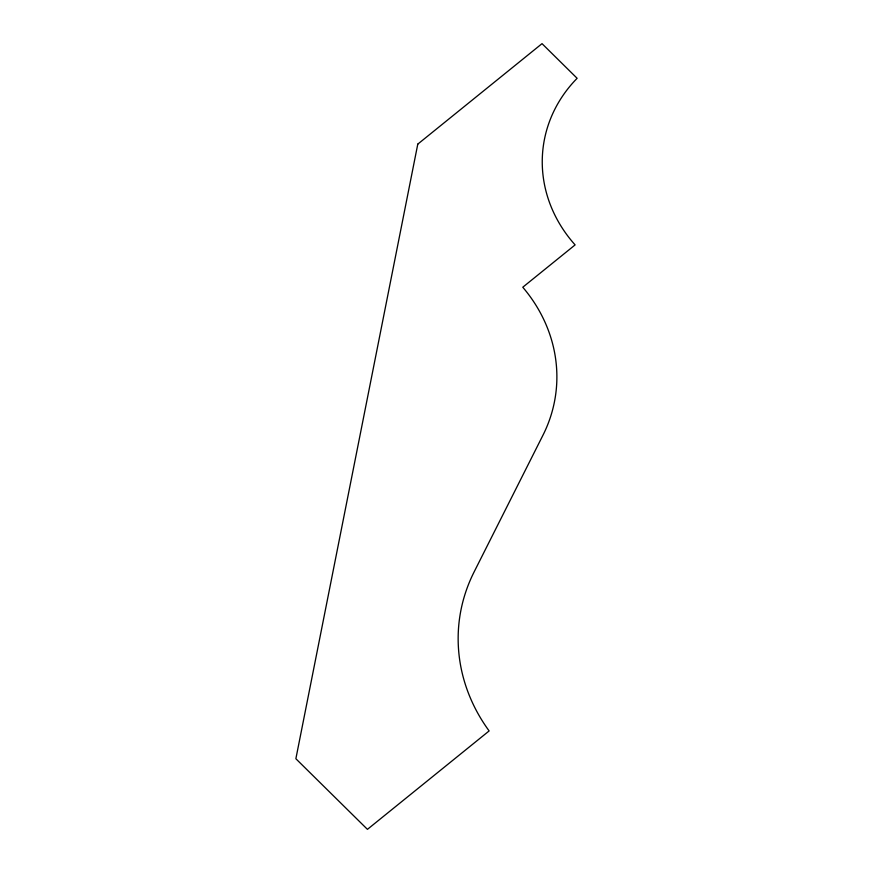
<?xml version="1.0" encoding="UTF-8"?>
<svg xmlns="http://www.w3.org/2000/svg" width="873" height="873" viewBox="0 0 873 873"><rect width="100%" height="100%" fill="white"/><g stroke="black" fill="none" stroke-linecap="round" stroke-linejoin="round"><path stroke-width="1.31" d="M417.785 144.121L295.871 758.735L367.435 829.35L489.131 730.93A184.247 164.462 7.3 0 1 474.05 572.055L542.951 435.234A161.429 144.089 7.3 0 0 522.774 287.228L575.111 244.898A145.005 129.433 7.3 0 1 577.129 78.297L542.024 43.65L417.785 144.121"/></g></svg>
